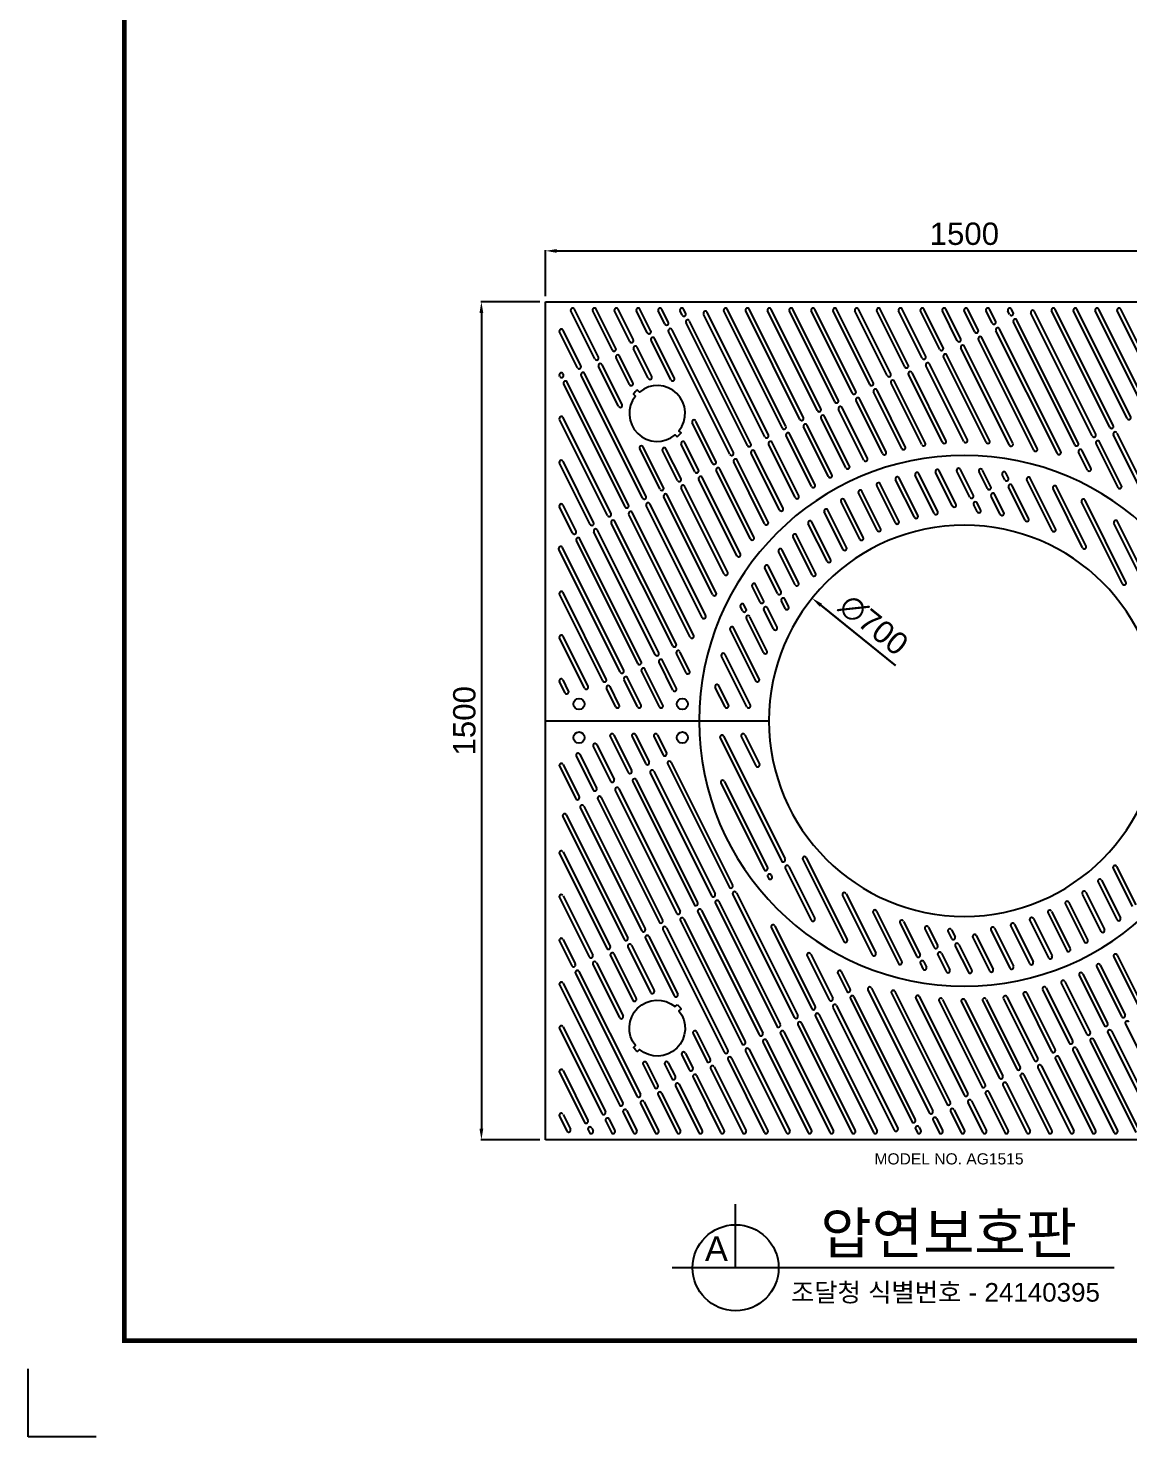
# Model space of a CAD drawing. Header units: millimetres. Extents: x 19555 to 26787, y -43327 to -38213.
# Drawn here: x 19555 to 21526, y -43327 to -40806 of the extents above; entities that cross this region are included whole.
import ezdxf
from ezdxf.enums import TextEntityAlignment as Align

# ---------------------------------------------------------------- set-up
doc = ezdxf.new("R2010")
doc.units = ezdxf.units.MM
for name, color, linetype in [('LAYOUT', 7, 'Continuous'), ('TEXT', 7, 'Continuous'), ('압연강', 40, 'Continuous')]:
    doc.layers.add(name, color=color, linetype=linetype)
doc.styles.get("Standard").update_dxf_attribs({"font": 'arial.ttf'})
doc.dimstyles.new('ISO-25', dxfattribs={"dimtxt": 40, "dimasz": 20, "dimexe": 1.25, "dimexo": 10, "dimgap": 10, "dimtad": 1, "dimdec": 0, "dimtxsty": 'Standard', "dimcen": 2.5, "dimclrd": 3, "dimclre": 3, "dimclrt": 3, "dimadec": 0, "dimazin": 0, "dimtfac": 1, "dimtdec": 0, "dimtmove": 0, "dimatfit": 3, "dimfxl": 1, "dimarcsym": 0})

# ---------------------------------------------------------------- blocks, each defined once
blk = doc.blocks.new('*D42')
at = {"color": 3, "lineweight": -2, "transparency": 16777216}
for p, q in [((20481.9, -41285.4), (20481.9, -41203.2)), ((20501.9, -41204.4), (21961.9, -41204.4)), ((21981.9, -41285.4), (21981.9, -41203.2))]:
    blk.add_line(p, q, dxfattribs=at)
at = {"color": 3, "transparency": 16777216}
for points in [[(20501.9, -41201.1), (20501.9, -41207.8), (20481.9, -41204.4)], [(21961.9, -41207.8), (21961.9, -41201.1), (21981.9, -41204.4)]]:
    blk.add_solid(points, dxfattribs=at)
at = {"layer": 'Defpoints', "color": 0, "transparency": 16777216}
for p in [(21981.9, -41204.4), (20481.9, -41295.4), (21981.9, -41295.4)]:
    blk.add_point(p, dxfattribs=at)
at = {"color": 3, "transparency": 16777216, "insert": (21231.9, -41174), "char_height": 40, "attachment_point": 5}
blk.add_mtext('1500', dxfattribs=at)
blk = doc.blocks.new('*D43')
at = {"color": 3, "lineweight": -2, "transparency": 16777216}
for p, q in [((20471.9, -41295.4), (20365.8, -41295.4)), ((20367.1, -41315.4), (20367.1, -42775.4)), ((20471.9, -42795.4), (20365.8, -42795.4))]:
    blk.add_line(p, q, dxfattribs=at)
at = {"color": 3, "transparency": 16777216}
for points in [[(20370.4, -41315.4), (20363.7, -41315.4), (20367.1, -41295.4)], [(20363.7, -42775.4), (20370.4, -42775.4), (20367.1, -42795.4)]]:
    blk.add_solid(points, dxfattribs=at)
at = {"layer": 'Defpoints', "color": 0, "transparency": 16777216}
for p in [(20481.9, -41295.4), (20367.1, -42795.4), (20481.9, -42795.4)]:
    blk.add_point(p, dxfattribs=at)
at = {"color": 3, "transparency": 16777216, "insert": (20336.7, -42045.4), "char_height": 40, "attachment_point": 5, "rotation": 90}
blk.add_mtext('1500', dxfattribs=at)
blk = doc.blocks.new('*D44')
at = {"color": 3, "lineweight": -2, "transparency": 16777216}
blk.add_line((21108.6, -41946.2), (20974.8, -41838.5), dxfattribs=at)
at = {"color": 3, "transparency": 16777216}
blk.add_solid([(20976.9, -41835.9), (20972.7, -41841.1), (20959.2, -41825.9)], dxfattribs=at)
at = {"layer": 'Defpoints', "color": 0, "transparency": 16777216}
for p in [(20959.2, -41825.9), (21504.6, -42264.8)]:
    blk.add_point(p, dxfattribs=at)
at = {"color": 3, "transparency": 16777216, "insert": (21069.3, -41874), "char_height": 40, "attachment_point": 5, "rotation": 321.1774}
blk.add_mtext('∅700', dxfattribs=at)
blk = doc.blocks.new('AG1515')
for p, q in [((17231.1, -42292.2), (17231.1, -41542.2)), ((17231.1, -41542.2), (18731.1, -41542.2)), ((17231.1, -43042.2), (17231.1, -42292.2)), ((17231.1, -42292.2), (17631.1, -42292.2)), ((18731.1, -43042.2), (17231.1, -43042.2))]:
    blk.add_line(p, q)
for points in [[(17466.7, -41784.1, 0.045549), (17473.7, -41777), (17470.1, -41773.5, 0.904534), (17399.1, -41703.8), (17395.5, -41700.3, 0.045549), (17388.5, -41707.4), (17392.1, -41711, 0.904534), (17463.1, -41780.6)], [(17466.7, -42800.3, -0.045549), (17473.7, -42807.4), (17470.1, -42811, -0.904534), (17399.1, -42880.6), (17395.5, -42884.1, -0.045549), (17388.5, -42877), (17392.1, -42873.5, -0.904534), (17463.1, -42803.8)]]:
    blk.add_lwpolyline(points, format="xyb", close=True)
for centre in [(17291.1, -42262.2), (17476.1, -42262.2), (17291.1, -42322.2), (17476.1, -42322.2)]:
    blk.add_circle(centre, 10)
for radius, start, end in [(475, 0, 180), (350, 0, 180), (475, 180, 0), (350, 180, 0)]:
    blk.add_arc((17981.1, -42292.2), radius, start, end)
at = {"layer": '압연강'}
for p, q in [((17319.5, -41644.7), (17276.5, -41558.6)), ((17325.7, -41641.5), (17282.7, -41555.5)), ((17350.8, -41629), (17315.6, -41558.6)), ((17357.1, -41625.9), (17321.8, -41555.5)), ((17382.1, -41613.4), (17354.7, -41558.6)), ((17388.4, -41610.2), (17361, -41555.5)), ((17413.4, -41597.7), (17393.8, -41558.6)), ((17419.7, -41594.6), (17400.1, -41555.5)), ((17444.7, -41582), (17433, -41558.6)), ((17451, -41578.9), (17439.2, -41555.5)), ((17476, -41566.4), (17472.1, -41558.6)), ((17482.3, -41563.3), (17478.4, -41555.5)), ((17624, -41784), (17514, -41564.2)), ((17630.2, -41780.9), (17520.3, -41561)), ((17655.2, -41768.3), (17550.4, -41558.6)), ((17661.5, -41765.2), (17556.6, -41555.5)), ((17686.6, -41752.7), (17589.5, -41558.6)), ((17692.8, -41749.6), (17595.8, -41555.5)), ((17717.9, -41737.1), (17628.6, -41558.6)), ((17724.1, -41733.9), (17634.9, -41555.5)), ((17749.2, -41721.4), (17667.8, -41558.6)), ((17755.4, -41718.3), (17674, -41555.5)), ((17780.5, -41705.8), (17706.9, -41558.6)), ((17786.7, -41702.6), (17713.2, -41555.5)), ((17811.8, -41690.1), (17746, -41558.6)), ((17818.1, -41687), (17752.3, -41555.5)), ((17843.1, -41674.5), (17785.2, -41558.6)), ((17849.4, -41671.3), (17791.4, -41555.5)), ((17874.4, -41658.8), (17824.3, -41558.6)), ((17880.7, -41655.7), (17830.6, -41555.5)), ((17905.7, -41643.2), (17863.4, -41558.6)), ((17912, -41640), (17869.7, -41555.5)), ((17937, -41627.5), (17902.6, -41558.6)), ((17943.3, -41624.4), (17908.8, -41555.5)), ((17968.3, -41611.9), (17941.7, -41558.6)), ((17974.6, -41608.7), (17947.9, -41555.5)), ((17999.6, -41596.2), (17980.8, -41558.6)), ((18005.9, -41593.1), (17987.1, -41555.5)), ((18030.9, -41580.6), (18019.9, -41558.6)), ((18037.2, -41577.4), (18026.2, -41555.5)), ((18062.2, -41564.9), (18059.1, -41558.6)), ((18068.5, -41561.8), (18065.3, -41555.5)), ((18210.2, -41782.5), (18100.2, -41562.7)), ((18216.4, -41779.4), (18106.5, -41559.5)), ((18241.5, -41766.9), (18137.3, -41558.6)), ((18247.7, -41763.8), (18143.6, -41555.5)), ((18272.8, -41751.2), (18176.5, -41558.6)), ((18279.1, -41748.1), (18182.7, -41555.5)), ((18304.1, -41735.6), (18215.6, -41558.6)), ((18310.4, -41732.5), (18221.9, -41555.5)), ((18335.4, -41719.9), (18254.7, -41558.6)), ((18341.7, -41716.8), (18261, -41555.5)), ((17288.2, -41660.3), (17256.1, -41596.2)), ((17294.4, -41657.2), (17262.4, -41593)), ((17561.4, -41815.3), (17451.4, -41595.5)), ((17567.6, -41812.2), (17457.7, -41592.3)), ((17592.7, -41799.7), (17482.7, -41579.8)), ((17598.9, -41796.6), (17489, -41576.7)), ((18147.6, -41813.8), (18037.6, -41594)), ((18153.8, -41810.7), (18043.9, -41590.8)), ((18178.9, -41798.2), (18068.9, -41578.3)), ((18185.1, -41795.1), (18075.2, -41575.2)), ((17455.5, -41682), (17420.1, -41611.1)), ((17461.8, -41678.8), (17426.4, -41608)), ((18105.5, -41807.9), (18006.3, -41609.6)), ((18111.7, -41804.8), (18012.6, -41606.5)), ((17381.5, -41690.4), (17357.5, -41642.4)), ((17387.7, -41687.3), (17363.8, -41639.3)), ((17415, -41679.2), (17388.8, -41626.8)), ((17421.3, -41676.1), (17395.1, -41623.6)), ((18020.1, -41793.7), (17943.7, -41640.9)), ((18026.4, -41790.6), (17950, -41637.8)), ((18061.8, -41798.8), (17975, -41625.3)), ((18068, -41795.6), (17981.3, -41622.1)), ((17263.1, -41672.8), (17262.4, -41671.3)), ((17411.1, -41890.5), (17301.1, -41670.6)), ((17361.8, -41729.4), (17326.2, -41658.1)), ((17368.1, -41726.2), (17332.5, -41654.9)), ((17948.1, -41790.6), (17887.4, -41669.1)), ((17980.2, -41792.2), (17912.4, -41656.6)), ((17986.5, -41789.1), (17918.7, -41653.4)), ((17256.9, -41676), (17256.1, -41674.4)), ((17373.5, -41909.3), (17263.6, -41689.4)), ((17379.8, -41906.1), (17269.8, -41686.2)), ((17404.8, -41893.6), (17294.9, -41673.7)), ((17904.9, -41798), (17849.8, -41687.9)), ((17911.1, -41794.9), (17856.1, -41684.8)), ((17941.9, -41793.7), (17881.1, -41672.2)), ((17834.7, -41814.1), (17787.2, -41719.2)), ((17840.9, -41811), (17793.5, -41716.1)), ((17869.2, -41804.9), (17818.5, -41703.5)), ((17875.4, -41801.8), (17824.8, -41700.4)), ((17775.4, -41836.5), (17730.8, -41747.4)), ((17801.3, -41825.7), (17755.9, -41734.8)), ((17807.6, -41822.5), (17762.1, -41731.7)), ((17342.2, -41924.9), (17256.1, -41752.7)), ((17348.5, -41921.8), (17262.4, -41749.5)), ((17530, -41831), (17493.9, -41758.8)), ((17536.3, -41827.9), (17500.2, -41755.7)), ((17737.8, -41855.1), (17693.3, -41766.1)), ((17744, -41852), (17699.5, -41763)), ((17769.1, -41839.6), (17724.6, -41750.5)), ((17498.7, -41846.6), (17474.1, -41797.4)), ((17505, -41843.5), (17480.4, -41794.3)), ((17678.3, -41892.7), (17630.7, -41797.5)), ((17684.6, -41889.6), (17636.9, -41794.3)), ((17707.5, -41872.8), (17662, -41781.8)), ((17713.7, -41869.7), (17668.2, -41778.7)), ((18256.3, -41874.7), (18216.9, -41796)), ((18262.5, -41871.6), (18223.2, -41792.8)), ((18320.6, -41925.1), (18248.2, -41780.3)), ((18326.9, -41922), (18254.5, -41777.2)), ((17436.1, -41877.9), (17399.8, -41805.3)), ((17442.4, -41874.8), (17406.1, -41802.2)), ((17467.4, -41862.3), (17440.5, -41808.4)), ((17473.7, -41859.2), (17446.8, -41805.3)), ((17650.3, -41915), (17599.4, -41813.1)), ((17656.6, -41911.8), (17605.6, -41810)), ((18201.5, -41843.4), (18185.6, -41811.6)), ((18207.7, -41840.3), (18191.8, -41808.5)), ((17310.9, -41940.6), (17256.1, -41830.9)), ((17317.2, -41937.4), (17262.4, -41827.8)), ((17597.9, -41966.8), (17536.8, -41844.4)), ((17604.2, -41963.6), (17543, -41841.3)), ((17623.5, -41939.6), (17568.1, -41828.8)), ((17629.7, -41936.5), (17574.3, -41825.6)), ((17959.7, -41907.8), (17929.7, -41847.6)), ((17966, -41904.6), (17935.9, -41844.5)), ((17991, -41892.1), (17967.7, -41845.4)), ((17997.3, -41889), (17973.9, -41842.3)), ((18022.4, -41876.5), (18007.4, -41846.5)), ((18028.6, -41873.3), (18013.6, -41843.4)), ((18059.9, -41857.7), (18055.3, -41848.4)), ((17557.4, -42026.7), (17480.4, -41872.6)), ((17573.8, -41996.7), (17505.4, -41860.1)), ((17580, -41993.6), (17511.7, -41856.9)), ((17857.5, -41938.1), (17824.1, -41871.3)), ((17863.8, -41935), (17830.4, -41868.2)), ((17891.6, -41928), (17858, -41860.8)), ((17897.9, -41924.9), (17864.2, -41857.6)), ((17927.3, -41921.1), (17893.1, -41852.8)), ((17933.5, -41918), (17899.4, -41849.7)), ((18053.7, -41860.8), (18049, -41851.5)), ((18096.2, -41930.2), (18066.6, -41871.1)), ((18138.2, -41951.7), (18092.9, -41861.1)), ((18144.5, -41948.6), (18099.2, -41858)), ((18199.1, -41979.6), (18146.1, -41873.6)), ((17530.3, -42066.4), (17442.8, -41891.4)), ((17536.6, -42063.2), (17449.1, -41888.2)), ((17551.2, -42029.8), (17474.1, -41875.7)), ((17800.1, -41964.2), (17766.5, -41897)), ((17825, -41951.3), (17791.5, -41884.4)), ((17831.2, -41948.1), (17797.8, -41881.2)), ((18045.5, -41922.8), (18029.1, -41889.9)), ((18051.8, -41919.6), (18035.3, -41886.7)), ((18089.9, -41933.3), (18060.4, -41874.2)), ((18192.9, -41982.7), (18139.9, -41876.7)), ((18270.5, -42044), (18197.2, -41897.5)), ((17279.6, -41956.2), (17256.1, -41909.2)), ((17285.9, -41953.1), (17262.4, -41906.1)), ((17490.2, -42142.5), (17380.2, -41922.7)), ((17496.4, -42139.4), (17386.5, -41919.5)), ((17511.6, -42107.2), (17411.5, -41907)), ((17517.9, -42104), (17417.8, -41903.9)), ((17763.8, -41985.4), (17730.3, -41918.5)), ((17770, -41982.2), (17736.6, -41915.4)), ((17793.9, -41967.3), (17760.3, -41900.1)), ((18003.9, -41917.9), (17997.8, -41905.5)), ((18010.2, -41914.8), (18004, -41902.4)), ((18264.2, -42047.1), (18191, -41900.6)), ((17458.9, -42158.2), (17348.9, -41938.3)), ((17465.1, -42155.1), (17355.2, -41935.2)), ((17735.3, -42006.8), (17701.7, -41939.5)), ((17741.6, -42003.7), (17707.9, -41936.3)), ((18295.5, -42031.5), (18249, -41938.5)), ((18301.8, -42028.4), (18255.3, -41935.4)), ((17396.3, -42189.5), (17286.3, -41969.6)), ((17402.5, -42186.4), (17292.6, -41966.5)), ((17427.6, -42173.9), (17317.6, -41954)), ((17433.8, -42170.7), (17323.9, -41950.8)), ((17708.5, -42031.4), (17674.3, -41963)), ((17714.8, -42028.2), (17680.6, -41959.9)), ((17364.9, -42205.2), (17255, -41985.3)), ((17371.2, -42202), (17261.3, -41982.1)), ((17678, -42048.6), (17648.3, -41989.3)), ((17684.3, -42045.5), (17654.6, -41986.2)), ((17646.7, -42064.3), (17623.8, -42018.6)), ((17653, -42061.2), (17630.1, -42015.5)), ((17621.6, -42076.8), (17607.3, -42048.1)), ((17333.6, -42220.8), (17256.1, -42065.7)), ((17339.9, -42217.7), (17262.4, -42062.6)), ((17615.4, -42079.9), (17601, -42051.3)), ((17666.5, -42088.2), (17659.7, -42074.6)), ((17584.1, -42095.6), (17580.2, -42087.8)), ((17590.3, -42092.5), (17586.5, -42084.7)), ((17639.3, -42127.8), (17622.1, -42093.4)), ((17645.6, -42124.7), (17628.4, -42090.2)), ((17660.2, -42091.3), (17653.4, -42077.7)), ((17613.7, -42217.3), (17568, -42126)), ((17621.4, -42170.1), (17590.8, -42109)), ((17627.6, -42167), (17597.1, -42105.9)), ((17301.1, -42233.9), (17256.1, -42144)), ((17307.3, -42230.8), (17262.4, -42140.9)), ((17607.4, -42220.5), (17561.7, -42129.1)), ((17482.9, -42206.2), (17465.6, -42171.6)), ((17489.1, -42203), (17471.8, -42168.5)), ((17597.9, -42264.1), (17552.5, -42173.3)), ((17441.4, -42264.1), (17409.2, -42199.8)), ((17459.3, -42237.3), (17434.3, -42187.3)), ((17465.6, -42234.2), (17440.5, -42184.1)), ((17591.6, -42267.2), (17546.2, -42176.4)), ((17266, -42242), (17256.1, -42222.2)), ((17272.2, -42238.9), (17262.4, -42219.1)), ((17396, -42267.2), (17371.7, -42218.6)), ((17402.2, -42264.1), (17377.9, -42215.4)), ((17435.1, -42267.2), (17403, -42202.9)), ((17356.8, -42267.2), (17340.4, -42234.2)), ((17363.1, -42264.1), (17346.6, -42231.1)), ((17552.5, -42267.2), (17535.1, -42232.4)), ((17558.8, -42264.1), (17541.4, -42229.3)), ((17346.9, -42320.3), (17379, -42384.5)), ((17353.2, -42317.2), (17385.2, -42381.3)), ((17386, -42320.3), (17410.3, -42368.8)), ((17392.3, -42317.2), (17416.5, -42365.7)), ((17425.2, -42320.3), (17441.6, -42353.2)), ((17431.4, -42317.2), (17447.8, -42350)), ((17543.8, -42322.8), (17653.7, -42542.6)), ((17550, -42319.6), (17660, -42539.5)), ((17581.7, -42320.3), (17607.9, -42372.8)), ((17588, -42317.2), (17614.2, -42369.7)), ((17292.4, -42352.2), (17322.6, -42412.7)), ((17316.6, -42338), (17347.7, -42400.1)), ((17322.9, -42334.9), (17353.9, -42397)), ((17256.1, -42373.5), (17285.1, -42431.4)), ((17262.4, -42370.4), (17291.3, -42428.3)), ((17286.1, -42355.3), (17316.4, -42415.8)), ((17449.9, -42369.7), (17559.8, -42589.6)), ((17456.1, -42366.6), (17566.1, -42586.5)), ((17387.2, -42401), (17497.2, -42620.9)), ((17393.5, -42397.9), (17503.4, -42617.8)), ((17418.6, -42385.4), (17528.5, -42605.2)), ((17424.8, -42382.2), (17534.8, -42602.1)), ((17551.4, -42400.7), (17628.7, -42555.2)), ((17355.9, -42416.7), (17465.9, -42636.6)), ((17362.2, -42413.5), (17472.1, -42633.4)), ((17545.2, -42403.8), (17622.4, -42558.3)), ((17293.3, -42448), (17403.3, -42667.9)), ((17299.6, -42444.9), (17409.5, -42664.7)), ((17324.6, -42432.3), (17434.6, -42652.2)), ((17330.9, -42429.2), (17440.8, -42649.1)), ((17262, -42463.6), (17372, -42683.5)), ((17268.3, -42460.5), (17378.2, -42680.4)), ((17262.4, -42526.9), (17346.9, -42696)), ((17256.1, -42530), (17340.7, -42699.2)), ((17666.7, -42552.9), (17713.2, -42645.9)), ((17691.7, -42540.4), (17765, -42686.9)), ((17698, -42537.3), (17771.2, -42683.8)), ((18253.7, -42553), (18287.9, -42621.4)), ((17629.1, -42571.7), (17630.3, -42574)), ((17635.4, -42568.6), (17636.5, -42570.9)), ((17660.4, -42556.1), (17706.9, -42649)), ((18226.9, -42577.6), (18260.5, -42644.9)), ((18247.4, -42556.2), (18281.6, -42624.5)), ((17566.5, -42603), (17676.4, -42822.9)), ((17572.8, -42599.9), (17682.7, -42819.8)), ((17763.1, -42604.8), (17816.1, -42710.9)), ((17769.3, -42601.7), (17822.3, -42707.7)), ((18192.2, -42602.2), (18225.6, -42669)), ((18198.4, -42599), (18231.9, -42665.9)), ((18220.6, -42580.8), (18254.3, -42648.1)), ((17256.1, -42608.3), (17309.4, -42714.8)), ((17262.4, -42605.2), (17315.6, -42711.7)), ((17535.2, -42618.7), (17645.1, -42838.5)), ((17541.5, -42615.5), (17651.4, -42835.4)), ((18162.1, -42620.2), (18195.7, -42687.4)), ((18168.3, -42617.1), (18201.9, -42684.3)), ((17472.6, -42650), (17582.5, -42869.8)), ((17478.9, -42646.8), (17588.8, -42866.7)), ((17503.9, -42634.3), (17613.8, -42854.2)), ((17510.2, -42631.2), (17620.1, -42851.1)), ((17817.7, -42635.8), (17863, -42726.4)), ((17824, -42632.7), (17869.3, -42723.3)), ((17866, -42654.2), (17895.6, -42713.3)), ((17872.3, -42651.1), (17901.8, -42710.2)), ((18098.4, -42649.4), (18131.8, -42716.2)), ((18104.7, -42646.3), (18138.1, -42713.1)), ((18131, -42636.3), (18164.4, -42703.2)), ((18137.2, -42633.2), (18170.7, -42700)), ((17416.2, -42678.1), (17467.8, -42781.3)), ((17441.3, -42665.6), (17551.2, -42885.5)), ((17447.5, -42662.5), (17557.5, -42882.4)), ((17635.3, -42662.4), (17707.7, -42807.2)), ((17641.6, -42659.3), (17714, -42804.1)), ((17910.4, -42664.8), (17926.9, -42697.7)), ((17916.7, -42661.6), (17933.1, -42694.5)), ((17952, -42669.6), (17958.2, -42682)), ((17958.3, -42666.5), (17964.4, -42678.9)), ((17996.2, -42679.8), (18026.3, -42739.9)), ((18002.5, -42676.6), (18032.5, -42736.8)), ((18028.7, -42666.4), (18062.8, -42734.7)), ((18034.9, -42663.3), (18069.1, -42731.6)), ((18064.3, -42659.5), (18098, -42726.8)), ((18070.6, -42656.4), (18104.2, -42723.6)), ((17256.1, -42686.6), (17278.1, -42730.5)), ((17262.4, -42683.4), (17284.3, -42727.3)), ((17378.7, -42696.9), (17419.3, -42778.3)), ((17384.9, -42693.8), (17425.6, -42775.1)), ((17410, -42681.3), (17461.5, -42784.4)), ((17964.9, -42695.4), (17988.3, -42742.1)), ((17971.2, -42692.3), (17994.5, -42739)), ((17316.1, -42728.2), (17363.7, -42823.4)), ((17322.3, -42725.1), (17369.9, -42820.3)), ((17347.4, -42712.6), (17387.2, -42792.3)), ((17353.6, -42709.4), (17393.5, -42789.2)), ((17699.7, -42712.8), (17739.1, -42791.6)), ((17705.9, -42709.7), (17745.3, -42788.4)), ((17902.3, -42726.7), (17906.9, -42736)), ((17908.5, -42723.6), (17913.2, -42732.9)), ((17933.6, -42711.1), (17948.6, -42741)), ((17939.9, -42708), (17954.8, -42737.9)), ((18224.4, -42729.3), (18268.9, -42818.3)), ((18248.5, -42714.7), (18294, -42805.7)), ((18254.7, -42711.6), (18300.2, -42802.6)), ((17284.8, -42743.9), (17394.7, -42963.8)), ((17291, -42740.8), (17401, -42960.6)), ((17754.5, -42744.1), (17770.4, -42775.9)), ((17760.7, -42741), (17776.6, -42772.8)), ((18186.8, -42747.9), (18231.4, -42837)), ((18193.1, -42744.8), (18237.6, -42833.9)), ((18218.2, -42732.4), (18262.7, -42821.4)), ((17256.1, -42764.8), (17363.4, -42979.4)), ((17262.4, -42761.7), (17369.7, -42976.3)), ((17808.4, -42773.7), (17918.3, -42993.6)), ((17814.6, -42770.6), (17924.6, -42990.4)), ((17850.5, -42779.6), (17949.6, -42977.9)), ((17856.7, -42776.5), (17955.9, -42974.8)), ((18093, -42779.5), (18143.7, -42880.9)), ((18121.3, -42773.4), (18168.7, -42868.3)), ((18127.5, -42770.3), (18175, -42865.2)), ((18154.6, -42761.9), (18200.1, -42852.7)), ((18160.9, -42758.8), (18206.3, -42849.6)), ((17745.8, -42805), (17855.7, -43024.9)), ((17752, -42801.9), (17862, -43021.7)), ((17777.1, -42789.3), (17887, -43009.2)), ((17783.3, -42786.2), (17893.3, -43006.1)), ((17894.2, -42788.8), (17980.9, -42962.3)), ((17900.4, -42785.7), (17987.2, -42959.1)), ((17935.8, -42793.8), (18012.2, -42946.6)), ((17942.1, -42790.7), (18018.5, -42943.5)), ((17975.7, -42795.3), (18043.5, -42931)), ((17982, -42792.2), (18049.8, -42927.8)), ((18014.1, -42793.8), (18074.8, -42915.3)), ((18020.3, -42790.7), (18081.1, -42912.2)), ((18051.1, -42789.5), (18106.1, -42899.7)), ((18057.3, -42786.4), (18112.4, -42896.5)), ((18086.8, -42782.6), (18137.4, -42884)), ((17714.5, -42820.6), (17818.6, -43028.9)), ((17720.7, -42817.5), (17824.9, -43025.8)), ((17256.1, -42843.1), (17332.1, -42995.1)), ((17262.4, -42840), (17338.3, -42991.9)), ((17495.4, -42852), (17519.9, -42901.1)), ((17501.6, -42848.9), (17526.2, -42898)), ((17651.8, -42852), (17740.3, -43028.9)), ((17658.1, -42848.8), (17746.6, -43025.8)), ((17683.2, -42836.3), (17779.5, -43028.9)), ((17689.4, -42833.2), (17785.7, -43025.8)), ((18238.1, -42850.5), (18327.3, -43028.9)), ((18244.3, -42847.3), (18333.6, -43025.8)), ((18269.4, -42834.8), (18366.4, -43028.9)), ((17595.5, -42880.1), (17668.3, -43025.8)), ((17620.5, -42867.6), (17701.2, -43028.9)), ((17626.8, -42864.5), (17707.5, -43025.8)), ((18175.5, -42881.8), (18249, -43028.9)), ((18181.7, -42878.6), (18255.3, -43025.8)), ((18206.8, -42866.1), (18288.2, -43028.9)), ((18213, -42863), (18294.4, -43025.8)), ((17405.7, -42907.4), (17426, -42948.1)), ((17411.9, -42904.3), (17432.3, -42945)), ((17444.7, -42907.2), (17457.3, -42932.5)), ((17451, -42904.1), (17463.6, -42929.3)), ((17475.2, -42890), (17488.6, -42916.8)), ((17481.5, -42886.8), (17494.9, -42913.7)), ((17557.9, -42898.9), (17622.9, -43028.9)), ((17564.2, -42895.8), (17629.2, -43025.8)), ((17589.2, -42883.3), (17662.1, -43028.9)), ((18144.2, -42897.4), (18209.9, -43028.9)), ((18150.4, -42894.3), (18216.2, -43025.8)), ((17256.1, -42921.4), (17300.8, -43010.7)), ((17262.4, -42918.2), (17307, -43007.6)), ((17495.3, -42930.2), (17544.7, -43028.9)), ((17501.6, -42927.1), (17550.9, -43025.8)), ((17526.6, -42914.6), (17583.8, -43028.9)), ((17532.9, -42911.4), (17590.1, -43025.8)), ((18081.5, -42928.7), (18131.7, -43028.9)), ((18087.8, -42925.6), (18137.9, -43025.8)), ((18112.8, -42913.1), (18170.8, -43028.9)), ((18119.1, -42909.9), (18177, -43025.8)), ((17464, -42945.9), (17505.6, -43028.9)), ((17470.3, -42942.7), (17511.8, -43025.8)), ((18025.2, -42956.9), (18059.6, -43025.8)), ((18050.2, -42944.4), (18092.5, -43028.9)), ((18056.5, -42941.2), (18098.8, -43025.8)), ((17401.4, -42977.2), (17427.3, -43028.9)), ((17407.7, -42974), (17433.6, -43025.8)), ((17432.7, -42961.5), (17466.4, -43028.9)), ((17439, -42958.4), (17472.7, -43025.8)), ((17987.6, -42975.7), (18014.3, -43028.9)), ((17993.9, -42972.5), (18020.5, -43025.8)), ((18018.9, -42960), (18053.4, -43028.9)), ((17256.1, -42999.6), (17269.5, -43026.4)), ((17262.4, -42996.5), (17275.7, -43023.2)), ((17345.1, -43005.3), (17355.3, -43025.8)), ((17370.1, -42992.8), (17388.2, -43028.9)), ((17376.4, -42989.7), (17394.4, -43025.8)), ((17925, -43007), (17936, -43028.9)), ((17931.3, -43003.9), (17942.3, -43025.8)), ((17956.3, -42991.3), (17975.1, -43028.9)), ((17962.6, -42988.2), (17981.4, -43025.8)), ((17307.5, -43024.1), (17309.9, -43028.9)), ((17313.8, -43021), (17316.2, -43025.8)), ((17338.8, -43008.5), (17349, -43028.9)), ((17893.7, -43022.6), (17896.9, -43028.9)), ((17900, -43019.5), (17903.1, -43025.8))]:
    blk.add_line(p, q, dxfattribs=at)
for centre, start, end in [((17279.6, -41557), 26.5651, 206.5651), ((17318.7, -41557), 26.5651, 206.5651), ((17357.8, -41557), 26.5651, 206.5651), ((17397, -41557), 26.5651, 206.5651), ((17436.1, -41557), 26.5651, 206.5651), ((17475.2, -41557), 26.5651, 206.5651), ((17479.1, -41564.8), 206.5651, 26.5651), ((17517.2, -41562.6), 26.5651, 206.5651), ((17553.5, -41557), 26.5651, 206.5651), ((17592.6, -41557), 26.5651, 206.5651), ((17631.8, -41557), 26.5651, 206.5651), ((17670.9, -41557), 26.5651, 206.5651), ((17710, -41557), 26.5651, 206.5651), ((17749.2, -41557), 26.5651, 206.5651), ((17788.3, -41557), 26.5651, 206.5651), ((17827.4, -41557), 26.5651, 206.5651), ((17866.6, -41557), 26.5651, 206.5651), ((17905.7, -41557), 26.5651, 206.5651), ((17944.8, -41557), 26.5651, 206.5651), ((17983.9, -41557), 26.5651, 206.5651), ((18023.1, -41557), 26.5651, 206.5651), ((18062.2, -41557), 26.5651, 206.5651), ((18065.4, -41563.3), 206.5651, 26.5651), ((18103.4, -41561.1), 26.5651, 206.5651), ((18140.5, -41557), 26.5651, 206.5651), ((18179.6, -41557), 26.5651, 206.5651), ((18218.7, -41557), 26.5651, 206.5651), ((18257.9, -41557), 26.5651, 206.5651), ((17259.2, -41594.6), 26.5651, 206.5651), ((17416.5, -41596.1), 206.5651, 26.5651), ((17447.8, -41580.5), 206.5651, 26.5651), ((17454.5, -41593.9), 26.5651, 206.5651), ((17485.8, -41578.2), 26.5651, 206.5651), ((18002.8, -41594.6), 206.5651, 26.5651), ((18034.1, -41579), 206.5651, 26.5651), ((18040.8, -41592.4), 26.5651, 206.5651), ((18072.1, -41576.8), 26.5651, 206.5651), ((17385.2, -41611.8), 206.5651, 26.5651), ((17391.9, -41625.2), 26.5651, 206.5651), ((17423.2, -41609.6), 26.5651, 206.5651), ((17971.4, -41610.3), 206.5651, 26.5651), ((17978.2, -41623.7), 26.5651, 206.5651), ((18009.5, -41608.1), 26.5651, 206.5651), ((17322.6, -41643.1), 206.5651, 26.5651), ((17353.9, -41627.4), 206.5651, 26.5651), ((17360.6, -41640.9), 26.5651, 206.5651), ((17908.8, -41641.6), 206.5651, 26.5651), ((17940.1, -41625.9), 206.5651, 26.5651), ((17946.8, -41639.4), 26.5651, 206.5651), ((17259.2, -41672.8), 26.5651, 206.5651), ((17291.3, -41658.7), 206.5651, 26.5651), ((17298, -41672.2), 26.5651, 206.5651), ((17329.3, -41656.5), 26.5651, 206.5651), ((17846.2, -41672.9), 206.5651, 26.5651), ((17877.5, -41657.2), 206.5651, 26.5651), ((17884.2, -41670.7), 26.5651, 206.5651), ((17915.5, -41655), 26.5651, 206.5651), ((17260, -41674.4), 206.5651, 26.5651), ((17266.7, -41687.8), 26.5651, 206.5651), ((17384.6, -41688.8), 206.5651, 26.5651), ((17418.2, -41677.7), 206.5651, 26.5651), ((17458.7, -41680.4), 206.5651, 26.5651), ((17814.9, -41688.6), 206.5651, 26.5651), ((17852.9, -41686.3), 26.5651, 206.5651), ((17752.3, -41719.9), 206.5651, 26.5651), ((17783.6, -41704.2), 206.5651, 26.5651), ((17790.3, -41717.6), 26.5651, 206.5651), ((17821.6, -41702), 26.5651, 206.5651), ((17259.2, -41751.1), 26.5651, 206.5651), ((17365, -41727.8), 206.5651, 26.5651), ((17721, -41735.5), 206.5651, 26.5651), ((17727.7, -41748.9), 26.5651, 206.5651), ((17759, -41733.3), 26.5651, 206.5651), ((17497.1, -41757.2), 26.5651, 206.5651), ((17658.4, -41766.8), 206.5651, 26.5651), ((17689.7, -41751.2), 206.5651, 26.5651), ((17696.4, -41764.6), 26.5651, 206.5651), ((18244.6, -41765.3), 206.5651, 26.5651), ((18275.9, -41749.7), 206.5651, 26.5651), ((17477.3, -41795.9), 26.5651, 206.5651), ((17595.8, -41798.1), 206.5651, 26.5651), ((17627.1, -41782.5), 206.5651, 26.5651), ((17633.8, -41795.9), 26.5651, 206.5651), ((17665.1, -41780.2), 26.5651, 206.5651), ((17908, -41796.5), 206.5651, 26.5651), ((17945, -41792.2), 206.5651, 26.5651), ((17983.4, -41790.6), 206.5651, 26.5651), ((18023.2, -41792.2), 206.5651, 26.5651), ((18064.9, -41797.2), 206.5651, 26.5651), ((18182, -41796.6), 206.5651, 26.5651), ((18213.3, -41781), 206.5651, 26.5651), ((18220, -41794.4), 26.5651, 206.5651), ((18251.3, -41778.7), 26.5651, 206.5651), ((17402.9, -41803.8), 26.5651, 206.5651), ((17443.6, -41806.9), 26.5651, 206.5651), ((17564.5, -41813.8), 206.5651, 26.5651), ((17602.5, -41811.5), 26.5651, 206.5651), ((17804.4, -41824.1), 206.5651, 26.5651), ((17837.8, -41812.6), 206.5651, 26.5651), ((17872.3, -41803.3), 206.5651, 26.5651), ((18108.6, -41806.4), 206.5651, 26.5651), ((18150.7, -41812.3), 206.5651, 26.5651), ((18188.7, -41810), 26.5651, 206.5651), ((17259.2, -41829.4), 26.5651, 206.5651), ((17501.9, -41845.1), 206.5651, 26.5651), ((17533.2, -41829.4), 206.5651, 26.5651), ((17539.9, -41842.8), 26.5651, 206.5651), ((17571.2, -41827.2), 26.5651, 206.5651), ((17772.3, -41838), 206.5651, 26.5651), ((17896.3, -41851.2), 26.5651, 206.5651), ((17932.8, -41846), 26.5651, 206.5651), ((17970.8, -41843.8), 26.5651, 206.5651), ((18010.5, -41844.9), 26.5651, 206.5651), ((18052.1, -41849.9), 26.5651, 206.5651), ((18204.6, -41841.8), 206.5651, 26.5651), ((17470.6, -41860.7), 206.5651, 26.5651), ((17477.3, -41874.1), 26.5651, 206.5651), ((17508.6, -41858.5), 26.5651, 206.5651), ((17710.6, -41871.3), 206.5651, 26.5651), ((17740.9, -41853.5), 206.5651, 26.5651), ((17827.3, -41869.8), 26.5651, 206.5651), ((17861.1, -41859.2), 26.5651, 206.5651), ((18025.5, -41874.9), 206.5651, 26.5651), ((18056.8, -41859.2), 206.5651, 26.5651), ((18063.5, -41872.7), 26.5651, 206.5651), ((18096.1, -41859.5), 26.5651, 206.5651), ((18143, -41875.1), 26.5651, 206.5651), ((18259.4, -41873.2), 206.5651, 26.5651), ((17408, -41892), 206.5651, 26.5651), ((17439.3, -41876.4), 206.5651, 26.5651), ((17446, -41889.8), 26.5651, 206.5651), ((17681.4, -41891.2), 206.5651, 26.5651), ((17763.4, -41898.6), 26.5651, 206.5651), ((17794.7, -41882.8), 26.5651, 206.5651), ((17994.2, -41890.5), 206.5651, 26.5651), ((18032.2, -41888.3), 26.5651, 206.5651), ((18194.1, -41899.1), 26.5651, 206.5651), ((17259.2, -41907.6), 26.5651, 206.5651), ((17345.3, -41923.3), 206.5651, 26.5651), ((17376.7, -41907.7), 206.5651, 26.5651), ((17383.4, -41921.1), 26.5651, 206.5651), ((17414.7, -41905.5), 26.5651, 206.5651), ((17653.4, -41913.4), 206.5651, 26.5651), ((17733.5, -41917), 26.5651, 206.5651), ((17930.4, -41919.5), 206.5651, 26.5651), ((17962.9, -41906.2), 206.5651, 26.5651), ((18000.9, -41904), 26.5651, 206.5651), ((18007.1, -41916.3), 206.5651, 26.5651), ((18048.6, -41921.2), 206.5651, 26.5651), ((17314, -41939), 206.5651, 26.5651), ((17320.8, -41952.4), 26.5651, 206.5651), ((17352.1, -41936.8), 26.5651, 206.5651), ((17626.6, -41938), 206.5651, 26.5651), ((17704.8, -41937.9), 26.5651, 206.5651), ((17828.1, -41949.7), 206.5651, 26.5651), ((17860.7, -41936.6), 206.5651, 26.5651), ((17894.7, -41926.5), 206.5651, 26.5651), ((18093.1, -41931.8), 206.5651, 26.5651), ((18141.4, -41950.2), 206.5651, 26.5651), ((18252.2, -41937), 26.5651, 206.5651), ((17282.7, -41954.6), 206.5651, 26.5651), ((17289.4, -41968.1), 26.5651, 206.5651), ((17601.1, -41965.2), 206.5651, 26.5651), ((17677.4, -41961.4), 26.5651, 206.5651), ((17797, -41965.7), 206.5651, 26.5651), ((17258.1, -41983.7), 26.5651, 206.5651), ((17576.9, -41995.2), 206.5651, 26.5651), ((17651.5, -41987.7), 26.5651, 206.5651), ((17766.9, -41983.8), 206.5651, 26.5651), ((18196, -41981.2), 206.5651, 26.5651), ((17627, -42017), 26.5651, 206.5651), ((17738.5, -42005.2), 206.5651, 26.5651), ((17554.3, -42028.2), 206.5651, 26.5651), ((17604.2, -42049.7), 26.5651, 206.5651), ((17681.1, -42047.1), 206.5651, 26.5651), ((17711.6, -42029.8), 206.5651, 26.5651), ((18267.3, -42045.6), 206.5651, 26.5651), ((17259.2, -42064.2), 26.5651, 206.5651), ((17533.5, -42064.8), 206.5651, 26.5651), ((17649.8, -42062.7), 206.5651, 26.5651), ((17656.5, -42076.1), 26.5651, 206.5651), ((17583.3, -42086.2), 26.5651, 206.5651), ((17587.2, -42094), 206.5651, 26.5651), ((17618.5, -42078.4), 206.5651, 26.5651), ((17625.2, -42091.8), 26.5651, 206.5651), ((17663.3, -42089.7), 206.5651, 26.5651), ((17514.7, -42105.6), 206.5651, 26.5651), ((17564.8, -42127.5), 26.5651, 206.5651), ((17593.9, -42107.4), 26.5651, 206.5651), ((17642.5, -42126.3), 206.5651, 26.5651), ((17259.2, -42142.4), 26.5651, 206.5651), ((17493.3, -42141), 206.5651, 26.5651), ((17430.7, -42172.3), 206.5651, 26.5651), ((17462, -42156.6), 206.5651, 26.5651), ((17468.7, -42170), 26.5651, 206.5651), ((17549.4, -42174.9), 26.5651, 206.5651), ((17624.5, -42168.6), 206.5651, 26.5651), ((17399.4, -42187.9), 206.5651, 26.5651), ((17406.1, -42201.4), 26.5651, 206.5651), ((17437.4, -42185.7), 26.5651, 206.5651), ((17259.2, -42220.7), 26.5651, 206.5651), ((17336.8, -42219.2), 206.5651, 26.5651), ((17368.1, -42203.6), 206.5651, 26.5651), ((17374.8, -42217), 26.5651, 206.5651), ((17486, -42204.6), 206.5651, 26.5651), ((17610.5, -42218.9), 206.5651, 26.5651), ((17269.1, -42240.4), 206.5651, 26.5651), ((17304.2, -42232.3), 206.5651, 26.5651), ((17343.5, -42232.7), 26.5651, 206.5651), ((17462.4, -42235.8), 206.5651, 26.5651), ((17538.2, -42230.8), 26.5651, 206.5651), ((17360, -42265.6), 206.5651, 26.5651), ((17399.1, -42265.6), 206.5651, 26.5651), ((17438.2, -42265.6), 206.5651, 26.5651), ((17555.6, -42265.6), 206.5651, 26.5651), ((17594.8, -42265.6), 206.5651, 26.5651), ((17350, -42318.8), 26.5651, 206.5651), ((17389.2, -42318.8), 26.5651, 206.5651), ((17428.3, -42318.8), 26.5651, 206.5651), ((17546.9, -42321.2), 26.5651, 206.5651), ((17584.8, -42318.8), 26.5651, 206.5651), ((17289.3, -42353.7), 26.5651, 206.5651), ((17319.7, -42336.4), 26.5651, 206.5651), ((17444.7, -42351.6), 206.5651, 26.5651), ((17259.2, -42372), 26.5651, 206.5651), ((17413.4, -42367.3), 206.5651, 26.5651), ((17453, -42368.2), 26.5651, 206.5651), ((17611.1, -42371.3), 206.5651, 26.5651), ((17350.8, -42398.6), 206.5651, 26.5651), ((17382.1, -42382.9), 206.5651, 26.5651), ((17390.4, -42399.5), 26.5651, 206.5651), ((17421.7, -42383.8), 26.5651, 206.5651), ((17548.3, -42402.2), 26.5651, 206.5651), ((17288.2, -42429.9), 206.5651, 26.5651), ((17319.5, -42414.2), 206.5651, 26.5651), ((17327.8, -42430.8), 26.5651, 206.5651), ((17359.1, -42415.1), 26.5651, 206.5651), ((17296.5, -42446.4), 26.5651, 206.5651), ((17265.2, -42462.1), 26.5651, 206.5651), ((17259.2, -42528.5), 26.5651, 206.5651), ((17656.8, -42541.1), 206.5651, 26.5651), ((17663.5, -42554.5), 26.5651, 206.5651), ((17694.9, -42538.8), 26.5651, 206.5651), ((18250.6, -42554.6), 26.5651, 206.5651), ((17625.5, -42556.7), 206.5651, 26.5651), ((17632.2, -42570.1), 26.5651, 206.5651), ((17633.4, -42572.4), 206.5651, 26.5651), ((18223.7, -42579.2), 26.5651, 206.5651), ((17259.2, -42606.7), 26.5651, 206.5651), ((17531.6, -42603.7), 206.5651, 26.5651), ((17562.9, -42588), 206.5651, 26.5651), ((17569.6, -42601.4), 26.5651, 206.5651), ((17766.2, -42603.2), 26.5651, 206.5651), ((18195.3, -42600.6), 26.5651, 206.5651), ((17500.3, -42619.3), 206.5651, 26.5651), ((17507, -42632.7), 26.5651, 206.5651), ((17538.3, -42617.1), 26.5651, 206.5651), ((18165.2, -42618.7), 26.5651, 206.5651), ((17437.7, -42650.6), 206.5651, 26.5651), ((17469, -42635), 206.5651, 26.5651), ((17475.7, -42648.4), 26.5651, 206.5651), ((17710, -42647.4), 206.5651, 26.5651), ((17820.8, -42634.3), 26.5651, 206.5651), ((17869.1, -42652.6), 26.5651, 206.5651), ((18067.5, -42657.9), 26.5651, 206.5651), ((18101.5, -42647.8), 26.5651, 206.5651), ((18134.1, -42634.7), 26.5651, 206.5651), ((18257.4, -42646.5), 206.5651, 26.5651), ((17375.1, -42681.9), 206.5651, 26.5651), ((17406.4, -42666.3), 206.5651, 26.5651), ((17413.1, -42679.7), 26.5651, 206.5651), ((17444.4, -42664.1), 26.5651, 206.5651), ((17638.5, -42660.8), 26.5651, 206.5651), ((17913.6, -42663.2), 26.5651, 206.5651), ((17955.1, -42668.1), 26.5651, 206.5651), ((17961.3, -42680.4), 206.5651, 26.5651), ((17999.3, -42678.2), 26.5651, 206.5651), ((18031.8, -42664.9), 26.5651, 206.5651), ((18228.7, -42667.4), 206.5651, 26.5651), ((17259.2, -42685), 26.5651, 206.5651), ((17343.8, -42697.6), 206.5651, 26.5651), ((17381.8, -42695.4), 26.5651, 206.5651), ((17768.1, -42685.3), 206.5651, 26.5651), ((17930, -42696.1), 206.5651, 26.5651), ((17968, -42693.9), 26.5651, 206.5651), ((18167.6, -42701.6), 206.5651, 26.5651), ((18198.8, -42685.9), 206.5651, 26.5651), ((17281.2, -42728.9), 206.5651, 26.5651), ((17312.5, -42713.2), 206.5651, 26.5651), ((17319.2, -42726.7), 26.5651, 206.5651), ((17350.5, -42711), 26.5651, 206.5651), ((17702.8, -42711.2), 26.5651, 206.5651), ((17819.2, -42709.3), 206.5651, 26.5651), ((17866.1, -42724.9), 206.5651, 26.5651), ((17898.7, -42711.8), 206.5651, 26.5651), ((17905.4, -42725.2), 26.5651, 206.5651), ((17936.7, -42709.5), 26.5651, 206.5651), ((18101.1, -42725.2), 206.5651, 26.5651), ((18134.9, -42714.6), 206.5651, 26.5651), ((18221.3, -42730.9), 26.5651, 206.5651), ((18251.6, -42713.2), 26.5651, 206.5651), ((17287.9, -42742.3), 26.5651, 206.5651), ((17757.6, -42742.6), 26.5651, 206.5651), ((17910.1, -42734.5), 206.5651, 26.5651), ((17951.7, -42739.5), 206.5651, 26.5651), ((17991.4, -42740.6), 206.5651, 26.5651), ((18029.4, -42738.4), 206.5651, 26.5651), ((18065.9, -42733.2), 206.5651, 26.5651), ((18189.9, -42746.4), 26.5651, 206.5651), ((17259.2, -42763.3), 26.5651, 206.5651), ((17422.5, -42776.7), 206.5651, 26.5651), ((17464.7, -42782.8), 206.5651, 26.5651), ((17773.5, -42774.4), 206.5651, 26.5651), ((17811.5, -42772.1), 26.5651, 206.5651), ((17853.6, -42778.1), 26.5651, 206.5651), ((18089.9, -42781.1), 26.5651, 206.5651), ((18124.4, -42771.8), 26.5651, 206.5651), ((18157.8, -42760.3), 26.5651, 206.5651), ((17390.4, -42790.7), 206.5651, 26.5651), ((17710.9, -42805.7), 206.5651, 26.5651), ((17742.2, -42790), 206.5651, 26.5651), ((17748.9, -42803.4), 26.5651, 206.5651), ((17780.2, -42787.8), 26.5651, 206.5651), ((17897.3, -42787.2), 26.5651, 206.5651), ((17939, -42792.2), 26.5651, 206.5651), ((17978.8, -42793.8), 26.5651, 206.5651), ((18017.2, -42792.2), 26.5651, 206.5651), ((18054.2, -42787.9), 26.5651, 206.5651), ((17366.8, -42821.8), 206.5651, 26.5651), ((17679.6, -42821.3), 206.5651, 26.5651), ((17686.3, -42834.7), 26.5651, 206.5651), ((17717.6, -42819.1), 26.5651, 206.5651), ((18265.8, -42819.8), 206.5651, 26.5651), ((18272.5, -42833.2), 26.5651, 206.5651), ((17259.2, -42841.5), 26.5651, 206.5651), ((17498.5, -42850.5), 26.5651, 206.5651), ((17617, -42852.6), 206.5651, 26.5651), ((17648.3, -42837), 206.5651, 26.5651), ((17655, -42850.4), 26.5651, 206.5651), ((18203.2, -42851.1), 206.5651, 26.5651), ((18234.5, -42835.5), 206.5651, 26.5651), ((18241.2, -42848.9), 26.5651, 206.5651), ((17585.7, -42868.3), 206.5651, 26.5651), ((17592.4, -42881.7), 26.5651, 206.5651), ((17623.7, -42866), 26.5651, 206.5651), ((18140.6, -42882.4), 206.5651, 26.5651), ((18171.9, -42866.8), 206.5651, 26.5651), ((18178.6, -42880.2), 26.5651, 206.5651), ((18209.9, -42864.5), 26.5651, 206.5651), ((17408.8, -42905.9), 26.5651, 206.5651), ((17447.8, -42905.7), 26.5651, 206.5651), ((17478.3, -42888.4), 26.5651, 206.5651), ((17523, -42899.6), 206.5651, 26.5651), ((17554.4, -42883.9), 206.5651, 26.5651), ((17561.1, -42897.3), 26.5651, 206.5651), ((18109.3, -42898.1), 206.5651, 26.5651), ((18147.3, -42895.9), 26.5651, 206.5651), ((17259.2, -42919.8), 26.5651, 206.5651), ((17460.4, -42930.9), 206.5651, 26.5651), ((17491.7, -42915.2), 206.5651, 26.5651), ((17498.5, -42928.7), 26.5651, 206.5651), ((17529.8, -42913), 26.5651, 206.5651), ((18046.7, -42929.4), 206.5651, 26.5651), ((18078, -42913.7), 206.5651, 26.5651), ((18084.7, -42927.2), 26.5651, 206.5651), ((18116, -42911.5), 26.5651, 206.5651), ((17429.1, -42946.5), 206.5651, 26.5651), ((17435.8, -42960), 26.5651, 206.5651), ((17467.1, -42944.3), 26.5651, 206.5651), ((18015.4, -42945), 206.5651, 26.5651), ((18022.1, -42958.5), 26.5651, 206.5651), ((18053.4, -42942.8), 26.5651, 206.5651), ((17366.5, -42977.8), 206.5651, 26.5651), ((17397.8, -42962.2), 206.5651, 26.5651), ((17404.5, -42975.6), 26.5651, 206.5651), ((17952.7, -42976.3), 206.5651, 26.5651), ((17984, -42960.7), 206.5651, 26.5651), ((17990.8, -42974.1), 26.5651, 206.5651), ((17259.2, -42998), 26.5651, 206.5651), ((17303.9, -43009.1), 206.5651, 26.5651), ((17335.2, -42993.5), 206.5651, 26.5651), ((17341.9, -43006.9), 26.5651, 206.5651), ((17373.2, -42991.3), 26.5651, 206.5651), ((17890.1, -43007.7), 206.5651, 26.5651), ((17921.4, -42992), 206.5651, 26.5651), ((17928.1, -43005.4), 26.5651, 206.5651), ((17959.5, -42989.8), 26.5651, 206.5651), ((17272.6, -43024.8), 206.5651, 26.5651), ((17310.6, -43022.6), 26.5651, 206.5651), ((17313, -43027.4), 206.5651, 26.5651), ((17352.2, -43027.4), 206.5651, 26.5651), ((17391.3, -43027.4), 206.5651, 26.5651), ((17430.4, -43027.4), 206.5651, 26.5651), ((17469.6, -43027.4), 206.5651, 26.5651), ((17508.7, -43027.4), 206.5651, 26.5651), ((17547.8, -43027.4), 206.5651, 26.5651), ((17586.9, -43027.4), 206.5651, 26.5651), ((17626.1, -43027.4), 206.5651, 26.5651), ((17665.2, -43027.4), 206.5651, 26.5651), ((17704.3, -43027.4), 206.5651, 26.5651), ((17743.5, -43027.4), 206.5651, 26.5651), ((17782.6, -43027.4), 206.5651, 26.5651), ((17821.7, -43027.4), 206.5651, 26.5651), ((17858.8, -43023.3), 206.5651, 26.5651), ((17896.8, -43021.1), 26.5651, 206.5651), ((17900, -43027.4), 206.5651, 26.5651), ((17939.1, -43027.4), 206.5651, 26.5651), ((17978.3, -43027.4), 206.5651, 26.5651), ((18017.4, -43027.4), 206.5651, 26.5651), ((18056.5, -43027.4), 206.5651, 26.5651), ((18095.6, -43027.4), 206.5651, 26.5651), ((18134.8, -43027.4), 206.5651, 26.5651), ((18173.9, -43027.4), 206.5651, 26.5651), ((18213, -43027.4), 206.5651, 26.5651), ((18252.2, -43027.4), 206.5651, 26.5651)]:
    blk.add_arc(centre, 3.5, start, end, dxfattribs=at)
blk = doc.blocks.new('*D108')
at = {"color": 3, "lineweight": -2}
for p, q in [((20481.9, -41285.4), (20481.9, -41203.2)), ((20501.9, -41204.4), (21961.9, -41204.4)), ((21981.9, -41285.4), (21981.9, -41203.2))]:
    blk.add_line(p, q, dxfattribs=at)
at = {"color": 3}
for points in [[(20501.9, -41201.1), (20501.9, -41207.8), (20481.9, -41204.4)], [(21961.9, -41207.8), (21961.9, -41201.1), (21981.9, -41204.4)]]:
    blk.add_solid(points, dxfattribs=at)
at = {"layer": 'Defpoints', "color": 0}
for p in [(21981.9, -41204.4), (20481.9, -41295.4), (21981.9, -41295.4)]:
    blk.add_point(p, dxfattribs=at)
at = {"color": 3, "insert": (21231.9, -41174), "char_height": 40, "attachment_point": 5}
blk.add_mtext('1500', dxfattribs=at)
blk = doc.blocks.new('*D109')
at = {"color": 3, "lineweight": -2}
for p, q in [((20471.9, -41295.4), (20365.8, -41295.4)), ((20367.1, -41315.4), (20367.1, -42775.4)), ((20471.9, -42795.4), (20365.8, -42795.4))]:
    blk.add_line(p, q, dxfattribs=at)
at = {"color": 3}
for points in [[(20370.4, -41315.4), (20363.7, -41315.4), (20367.1, -41295.4)], [(20363.7, -42775.4), (20370.4, -42775.4), (20367.1, -42795.4)]]:
    blk.add_solid(points, dxfattribs=at)
at = {"layer": 'Defpoints', "color": 0}
for p in [(20481.9, -41295.4), (20367.1, -42795.4), (20481.9, -42795.4)]:
    blk.add_point(p, dxfattribs=at)
at = {"color": 3, "insert": (20336.7, -42045.4), "char_height": 40, "attachment_point": 5, "rotation": 90}
blk.add_mtext('1500', dxfattribs=at)
blk = doc.blocks.new('*D110')
at = {"color": 3, "lineweight": -2}
blk.add_line((20974.8, -41838.5), (21108.6, -41946.2), dxfattribs=at)
at = {"color": 3}
blk.add_solid([(20976.9, -41835.9), (20972.7, -41841.1), (20959.2, -41825.9)], dxfattribs=at)
at = {"layer": 'Defpoints', "color": 0}
for p in [(20959.2, -41825.9), (21504.6, -42264.8)]:
    blk.add_point(p, dxfattribs=at)
at = {"color": 3, "insert": (21069.3, -41874), "char_height": 40, "attachment_point": 5, "rotation": 321.1774}
blk.add_mtext('∅700', dxfattribs=at)

msp = doc.modelspace()

# ---------------------------------------------------------------- linework, layer by layer
for p, q in [((20822.3, -43024.3), (20822.3, -42910.7)), ((21500.3, -43024.3), (20708.8, -43024.3)), ((19555.5, -43326.8), (19555.5, -43205.1)), ((19677.2, -43326.8), (19555.5, -43326.8))]:
    msp.add_line(p, q)
msp.add_circle((20822.3, -43024.3), 77)
at = {"layer": 'LAYOUT'}
msp.add_line((19727.6, -42948.1), (19727.6, -43154.7), dxfattribs=at)
at = {"layer": 'LAYOUT', "const_width": 8.61}
msp.add_lwpolyline([(19727.6, -43154.7), (26614.8, -43154.7), (26614.8, -38385.3), (19727.6, -38385.3)], close=True, dxfattribs=at)

# ---------------------------------------------------------------- block references
msp.add_blockref('AG1515', (3250.8, 246.8))

# ---------------------------------------------------------------- texts
for s, height, p in [('MODEL NO. AG1515', 20, (21070.9, -42839.4)), ('MODEL NO. AG1515', 20, (21070.9, -42839.4)), ('A', 43.9, (20767.5, -43011.9)), ('조달청 식별번호 - 24140395', 33.275, (20921.4, -43084.9))]:
    msp.add_text(s, height=height).set_placement(p)
at = {"layer": 'TEXT'}
msp.add_text('압연보호판', height=73.21, dxfattribs=at).set_placement((21203.9, -42999), align=Align.CENTER)

# ---------------------------------------------------------------- dimensions: what is measured, and where the dimension line sits
for picture in ['*D42', '*D108']:
    dim = msp.add_linear_dim(base=(21981.9, -41204.4), p1=(20481.9, -41295.4), p2=(21981.9, -41295.4), dimstyle='ISO-25')
    dim.commit()
    dim.dimension.update_dxf_attribs({"geometry": picture, "text_midpoint": (21231.9, -41174)})
for picture in ['*D43', '*D109']:
    dim = msp.add_linear_dim(base=(20367.1, -42795.4), p1=(20481.9, -41295.4), p2=(20481.9, -42795.4), angle=90, dimstyle='ISO-25')
    dim.commit()
    dim.dimension.update_dxf_attribs({"geometry": picture, "text_midpoint": (20336.7, -42045.4)})
for picture, middle in [('*D44', (21011.6, -41868.1)), ('*D110', (21049.5, -41898.6))]:
    dim = msp.add_diameter_dim_2p(p1=(21504.6, -42264.8), p2=(20959.2, -41825.9), dimstyle='ISO-25')
    dim.commit()
    dim.dimension.update_dxf_attribs({"geometry": picture, "text_midpoint": middle, "dimtype": 163})

doc.saveas('drawing.dxf')
